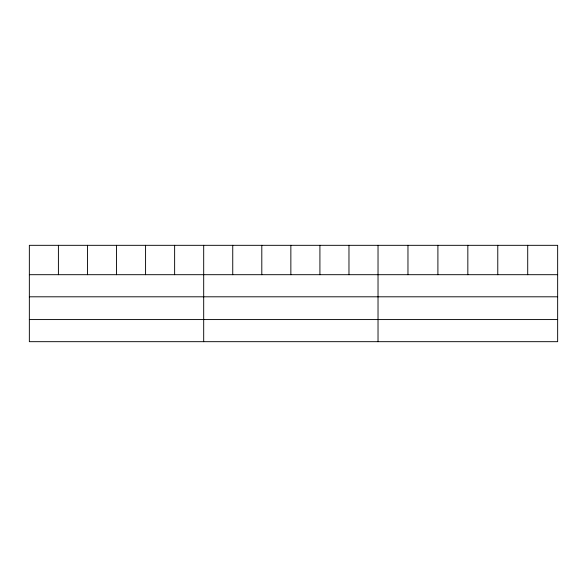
<?xml version="1.0" encoding="UTF-8"?>
<svg xmlns="http://www.w3.org/2000/svg" width="587" height="587" viewBox="0 0 587 587"><rect width="100%" height="100%" fill="white"/><g stroke="black" fill="none" stroke-linecap="round" stroke-linejoin="round"><path stroke-width="0.88" d="M557.65 296.802L557.65 245.322L29.35 245.322L29.35 341.678L557.65 341.678L557.65 296.802L29.35 296.802M29.35 274.694L557.65 274.694M29.35 319.57L557.65 319.57M527.713 245.322L527.713 274.694M497.776 245.322L497.776 274.694M467.839 245.322L467.839 274.694M437.902 245.322L437.902 274.694M407.965 245.322L407.965 274.694M378.028 245.322L378.028 341.678M348.972 245.322L348.972 274.694M319.915 245.322L319.915 274.694M290.858 245.322L290.858 274.694M261.802 245.322L261.802 274.694M232.745 245.322L232.745 274.694M203.689 245.322L203.689 341.678M174.632 245.322L174.632 274.694M145.576 245.322L145.576 274.694M116.52 245.322L116.52 274.694M87.463 245.322L87.463 274.694M58.406 245.322L58.406 274.694"/></g></svg>
